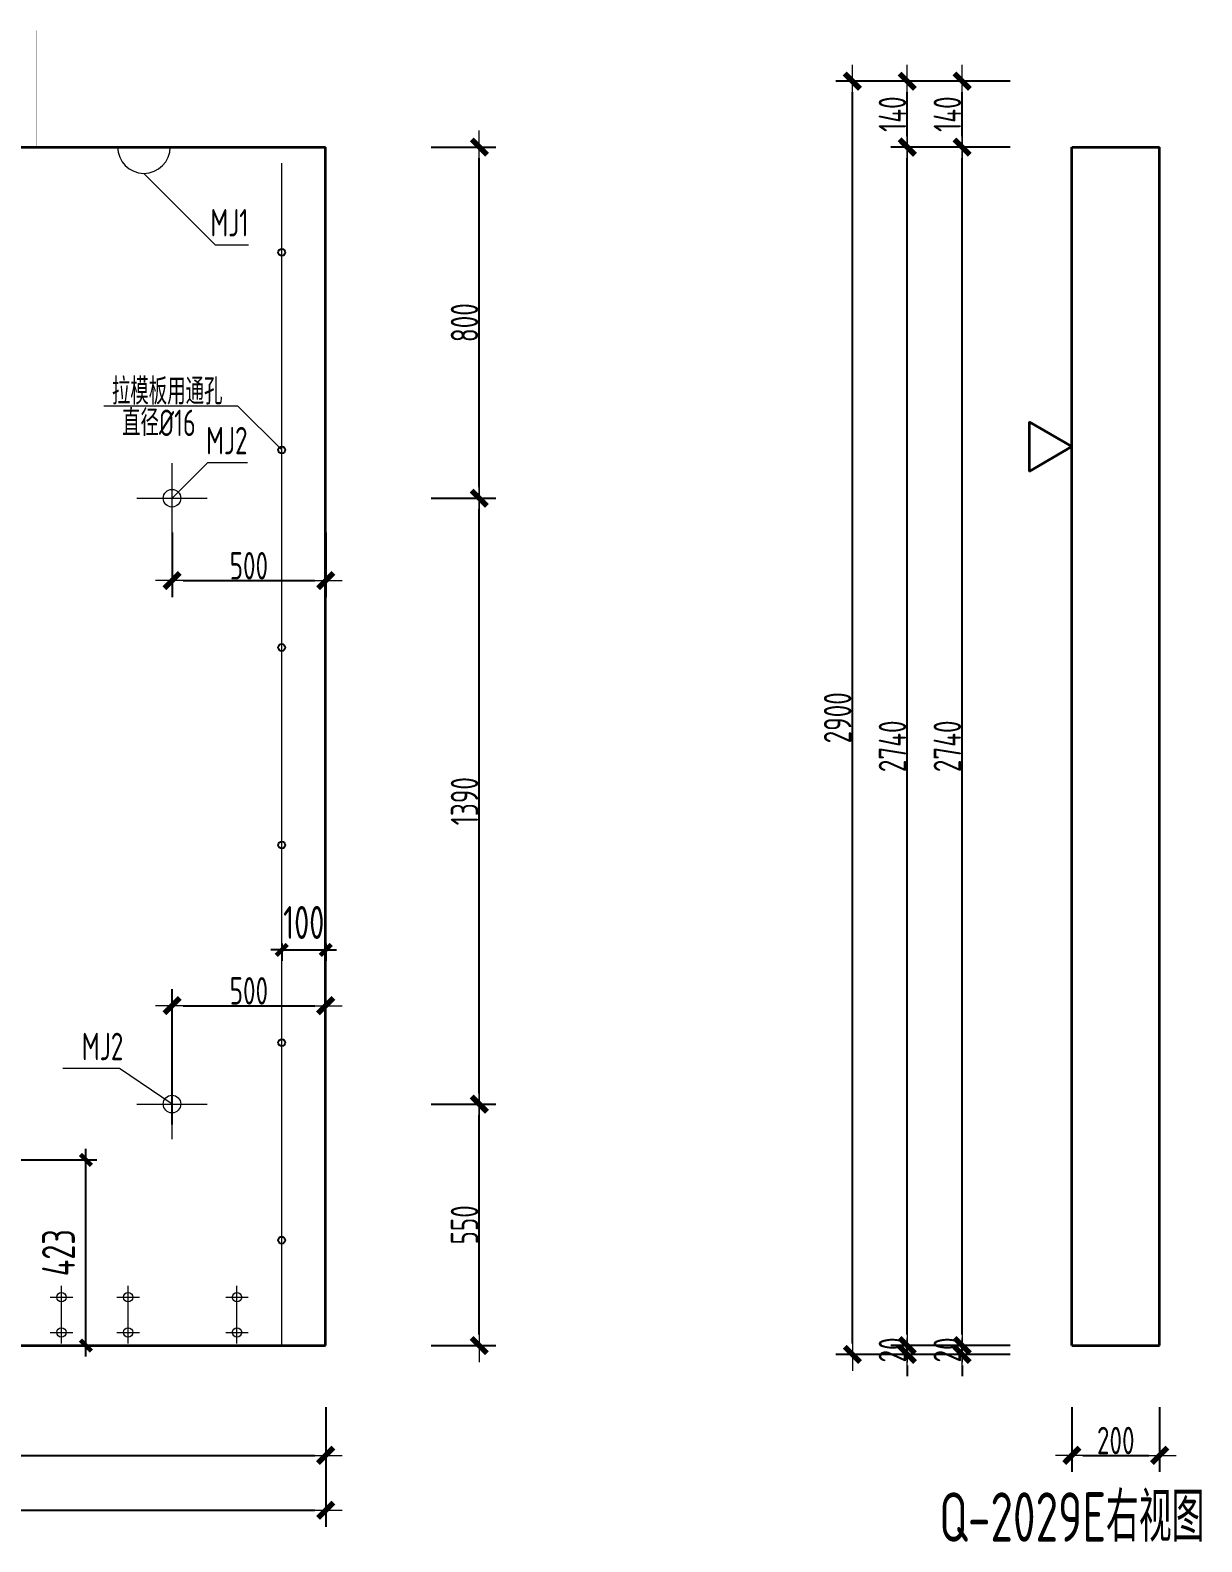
# Model space of a CAD drawing. Extents: x -85320 to 1679916, y -1321939 to 627.
# Drawn here: x 1395461 to 1406138, y -851041 to -837270 of the extents above; entities that cross this region are included whole.
import ezdxf
from ezdxf.enums import TextEntityAlignment as Align

# ---------------------------------------------------------------- set-up
doc = ezdxf.new("R2010")
doc.units = 0
doc.header["$LTSCALE"] = 1000
for name, color, linetype in [('S_WALL', 9, 'Continuous'), ('套筒垫片', 7, 'Continuous'), ('拉模', 7, 'Continuous'), ('详图符号', 7, 'Continuous')]:
    doc.layers.add(name, color=color, linetype=linetype)
for name, color, linetype, lineweight in [('WCOL', 7, 'Continuous', 0), ('直线', 7, 'Continuous', 18), ('预制墙图名', 7, 'Continuous', 18), ('预制墙埋件', 8, 'Continuous', 18), ('预制墙墙身水平筋', 130, 'Continuous', 18), ('预制墙墙身纵向受力筋', 1, 'Continuous', 18), ('预制墙详图标注', 3, 'Continuous', 18), ('预制墙详图轮廓', 3, 'Continuous', 35)]:
    doc.layers.add(name, color=color, linetype=linetype, lineweight=lineweight)
doc.styles.add('TSSD_Dimension', font='tssdeng.shx', dxfattribs={"width": 0.7, "bigfont": 'hztxt.shx'})
doc.styles.add('TSSD_Num', font='tssdeng.shx', dxfattribs={"width": 0.7, "bigfont": 'hztxt.shx'})
doc.styles.add('样式 1', font='yjkeng.shx', dxfattribs={"width": 0.7, "bigfont": 'yjkchn.shx'})
doc.styles.add('样式 2', font='yjkeng.shx', dxfattribs={"width": 0.7, "bigfont": 'yjkchn.shx'})
doc.dimstyles.new('标注', dxfattribs={"dimtxt": 300, "dimasz": 100, "dimexe": 100, "dimexo": 250, "dimgap": 100, "dimtad": 1, "dimdec": 0, "dimlfac": 0.25, "dimzin": 0, "dimdsep": 46, "dimtxsty": 'TSSD_Dimension', "dimblk": 'ARCHTICK', "dimcen": 0, "dimdle": 100, "dimclrt": 7, "dimadec": 0, "dimazin": 0, "dimtfac": 1, "dimtdec": 0, "dimtix": 1, "dimtmove": 2, "dimatfit": 3, "dimfxl": 1, "dimtolj": 1, "dimtzin": 0, "dimarcsym": 0})
doc.dimstyles.new('盈建科结构', dxfattribs={"dimscale": 100, "dimtxt": 2.5, "dimasz": 1, "dimexe": 1.5, "dimexo": 0.625, "dimgap": 0.1, "dimtad": 1, "dimdec": 0, "dimrnd": 1, "dimzin": 0, "dimdsep": 46, "dimtxsty": '样式 1', "dimblk": '_yjkbk', "dimblk1": 'ARCHTICK', "dimblk2": 'ARCHTICK', "dimcen": 0.09, "dimadec": 0, "dimazin": 0, "dimtfac": 1, "dimtdec": 4, "dimtix": 1, "dimtmove": 2, "dimatfit": 3, "dimfxl": 1, "dimtolj": 1, "dimtzin": 0, "dimarcsym": 0})

# ---------------------------------------------------------------- blocks, each defined once
blk = doc.blocks.new('_yjkbk')
blk.add_line((-1, 0), (1.5, 0))
blk.add_lwpolyline([(-0.7, -0.7, 0.5, 0.5, 0), (0.7, 0.7, 0.5, 0.5, 0)], format="xyseb")
blk = doc.blocks.new('*D390')
at = {"layer": 'Defpoints', "color": 0, "transparency": 16777216}
for p in [(1390154, -849754), (1398154, -849754), (1398154, -850254)]:
    blk.add_point(p, dxfattribs=at)
at = {"layer": '预制墙详图标注', "color": 0, "lineweight": -2, "transparency": 16777216}
for p, q in [((1390154, -849816), (1390154, -850404)), ((1398154, -849816), (1398154, -850404)), ((1390254, -850254), (1398054, -850254))]:
    blk.add_line(p, q, dxfattribs=at)
at = {"layer": '预制墙详图标注', "color": 0, "lineweight": -2, "transparency": 16777216, "xscale": 100, "yscale": 100, "zscale": 100, "rotation": 180}
blk.add_blockref('_yjkbk', (1390154, -850254), dxfattribs=at)
at = {"layer": '预制墙详图标注', "color": 0, "lineweight": -2, "transparency": 16777216, "xscale": 100, "yscale": 100, "zscale": 100}
blk.add_blockref('_yjkbk', (1398154, -850254), dxfattribs=at)
at = {"layer": '预制墙详图标注', "color": 0, "transparency": 16777216, "insert": (1394154, -850244), "char_height": 250, "attachment_point": 8, "style": '样式 1'}
blk.add_mtext('\\A1;2000', dxfattribs=at)
blk = doc.blocks.new('_ArchTick')
at = {"color": 0, "linetype": 'ByBlock', "const_width": 0.4}
blk.add_lwpolyline([(-0.5, -0.5), (0.5, 0.5)], dxfattribs=at)
blk = doc.blocks.new('*D391')
at = {"layer": 'Defpoints', "color": 0, "transparency": 16777216}
for p in [(1390154, -850254), (1398154, -850254), (1398154, -850754)]:
    blk.add_point(p, dxfattribs=at)
at = {"layer": '预制墙详图标注', "color": 0, "lineweight": -2, "transparency": 16777216}
for p, q in [((1390154, -850316), (1390154, -850904)), ((1398154, -850316), (1398154, -850904)), ((1390254, -850754), (1398054, -850754))]:
    blk.add_line(p, q, dxfattribs=at)
at = {"layer": '预制墙详图标注', "color": 0, "lineweight": -2, "transparency": 16777216, "xscale": 100, "yscale": 100, "zscale": 100, "rotation": 180}
blk.add_blockref('_yjkbk', (1390154, -850754), dxfattribs=at)
at = {"layer": '预制墙详图标注', "color": 0, "lineweight": -2, "transparency": 16777216, "xscale": 100, "yscale": 100, "zscale": 100}
blk.add_blockref('_yjkbk', (1398154, -850754), dxfattribs=at)
at = {"layer": '预制墙详图标注', "color": 0, "transparency": 16777216, "insert": (1394154, -850744), "char_height": 250, "attachment_point": 8, "style": '样式 1'}
blk.add_mtext('\\A1;2000', dxfattribs=at)
blk = doc.blocks.new('*D393')
at = {"layer": 'Defpoints', "color": 0, "transparency": 16777216}
for p in [(1399054, -847054), (1399554, -847054), (1399054, -849254)]:
    blk.add_point(p, dxfattribs=at)
at = {"layer": '预制墙详图标注', "color": 0, "lineweight": -2, "transparency": 16777216}
for p, q in [((1399116, -847054), (1399704, -847054)), ((1399554, -849154), (1399554, -847154)), ((1399116, -849254), (1399704, -849254))]:
    blk.add_line(p, q, dxfattribs=at)
at = {"layer": '预制墙详图标注', "color": 0, "lineweight": -2, "transparency": 16777216, "xscale": 100, "yscale": 100, "zscale": 100}
for p, rotation in [((1399554, -847054), 90), ((1399554, -849254), 270)]:
    blk.add_blockref('_yjkbk', p, dxfattribs=dict(at, rotation=rotation))
at = {"layer": '预制墙详图标注', "color": 0, "transparency": 16777216, "insert": (1399544, -848154), "char_height": 250, "attachment_point": 8, "rotation": 90, "style": '样式 1'}
blk.add_mtext('\\A1;550', dxfattribs=at)
blk = doc.blocks.new('*D394')
at = {"layer": 'Defpoints', "color": 0, "transparency": 16777216}
for p in [(1399054, -838334), (1399554, -838334), (1399054, -841534)]:
    blk.add_point(p, dxfattribs=at)
at = {"layer": '预制墙详图标注', "color": 0, "lineweight": -2, "transparency": 16777216}
for p, q in [((1399116, -838334), (1399704, -838334)), ((1399554, -841434), (1399554, -838434)), ((1399116, -841534), (1399704, -841534))]:
    blk.add_line(p, q, dxfattribs=at)
at = {"layer": '预制墙详图标注', "color": 0, "lineweight": -2, "transparency": 16777216, "xscale": 100, "yscale": 100, "zscale": 100}
for p, rotation in [((1399554, -838334), 90), ((1399554, -841534), 270)]:
    blk.add_blockref('_yjkbk', p, dxfattribs=dict(at, rotation=rotation))
at = {"layer": '预制墙详图标注', "color": 0, "transparency": 16777216, "insert": (1399544, -839934), "char_height": 250, "attachment_point": 8, "rotation": 90, "style": '样式 1'}
blk.add_mtext('\\A1;800', dxfattribs=at)
blk = doc.blocks.new('*D367')
at = {"layer": 'Defpoints', "color": 0, "transparency": 16777216}
for p in [(1404954, -849754), (1405754, -849754), (1405754, -850254)]:
    blk.add_point(p, dxfattribs=at)
at = {"layer": '预制墙详图标注', "color": 0, "lineweight": -2, "transparency": 16777216}
for p, q in [((1404954, -849816), (1404954, -850404)), ((1405754, -849816), (1405754, -850404)), ((1405054, -850254), (1405654, -850254))]:
    blk.add_line(p, q, dxfattribs=at)
at = {"layer": '预制墙详图标注', "color": 0, "lineweight": -2, "transparency": 16777216, "xscale": 100, "yscale": 100, "zscale": 100, "rotation": 180}
blk.add_blockref('_yjkbk', (1404954, -850254), dxfattribs=at)
at = {"layer": '预制墙详图标注', "color": 0, "lineweight": -2, "transparency": 16777216, "xscale": 100, "yscale": 100, "zscale": 100}
blk.add_blockref('_yjkbk', (1405754, -850254), dxfattribs=at)
at = {"layer": '预制墙详图标注', "color": 0, "transparency": 16777216, "insert": (1405354, -850244), "char_height": 250, "attachment_point": 8, "style": '样式 1'}
blk.add_mtext('\\A1;200', dxfattribs=at)
blk = doc.blocks.new('*D368')
at = {"layer": 'Defpoints', "color": 0, "transparency": 16777216}
for p in [(1403954, -849254), (1404454, -849254), (1404454, -849334)]:
    blk.add_point(p, dxfattribs=at)
at = {"layer": '预制墙详图标注', "color": 0, "lineweight": -2, "transparency": 16777216}
for p, q in [((1403954, -849154), (1403954, -849054)), ((1404391, -849254), (1403804, -849254)), ((1403954, -849334), (1403954, -849254)), ((1404391, -849334), (1403804, -849334)), ((1403954, -849434), (1403954, -849534))]:
    blk.add_line(p, q, dxfattribs=at)
at = {"layer": '预制墙详图标注', "color": 0, "lineweight": -2, "transparency": 16777216, "xscale": 100, "yscale": 100, "zscale": 100}
for p, rotation in [((1403954, -849254), 270), ((1403954, -849334), 90)]:
    blk.add_blockref('_yjkbk', p, dxfattribs=dict(at, rotation=rotation))
at = {"layer": '预制墙详图标注', "color": 0, "transparency": 16777216, "insert": (1403944, -849294), "char_height": 250, "attachment_point": 8, "rotation": 90, "style": '样式 1'}
blk.add_mtext('\\A1;20', dxfattribs=at)
blk = doc.blocks.new('*D369')
at = {"layer": 'Defpoints', "color": 0, "transparency": 16777216}
for p in [(1403454, -849254), (1403954, -849254), (1403954, -849334)]:
    blk.add_point(p, dxfattribs=at)
at = {"layer": '预制墙详图标注', "color": 0, "lineweight": -2, "transparency": 16777216}
for p, q in [((1403454, -849154), (1403454, -849054)), ((1403891, -849254), (1403304, -849254)), ((1403454, -849334), (1403454, -849254)), ((1403891, -849334), (1403304, -849334)), ((1403454, -849434), (1403454, -849534))]:
    blk.add_line(p, q, dxfattribs=at)
at = {"layer": '预制墙详图标注', "color": 0, "lineweight": -2, "transparency": 16777216, "xscale": 100, "yscale": 100, "zscale": 100}
for p, rotation in [((1403454, -849254), 270), ((1403454, -849334), 90)]:
    blk.add_blockref('_yjkbk', p, dxfattribs=dict(at, rotation=rotation))
at = {"layer": '预制墙详图标注', "color": 0, "transparency": 16777216, "insert": (1403444, -849294), "char_height": 250, "attachment_point": 8, "rotation": 90, "style": '样式 1'}
blk.add_mtext('\\A1;20', dxfattribs=at)
blk = doc.blocks.new('*D370')
at = {"layer": 'Defpoints', "color": 0, "transparency": 16777216}
for p in [(1402954, -837734), (1403454, -837734), (1403454, -849334)]:
    blk.add_point(p, dxfattribs=at)
at = {"layer": '预制墙详图标注', "color": 0, "lineweight": -2, "transparency": 16777216}
for p, q in [((1403391, -837734), (1402804, -837734)), ((1402954, -849234), (1402954, -837834)), ((1403391, -849334), (1402804, -849334))]:
    blk.add_line(p, q, dxfattribs=at)
at = {"layer": '预制墙详图标注', "color": 0, "lineweight": -2, "transparency": 16777216, "xscale": 100, "yscale": 100, "zscale": 100}
for p, rotation in [((1402954, -837734), 90), ((1402954, -849334), 270)]:
    blk.add_blockref('_yjkbk', p, dxfattribs=dict(at, rotation=rotation))
at = {"layer": '预制墙详图标注', "color": 0, "transparency": 16777216, "insert": (1402944, -843534), "char_height": 250, "attachment_point": 8, "rotation": 90, "style": '样式 1'}
blk.add_mtext('\\A1;2900', dxfattribs=at)
blk = doc.blocks.new('*D496')
at = {"layer": 'Defpoints', "color": 0, "transparency": 16777216}
for p in [(1394382, -847562), (1395969, -847562), (1394434, -849254)]:
    blk.add_point(p, dxfattribs=at)
at = {"layer": 'WCOL', "color": 0, "lineweight": -2, "transparency": 16777216}
for p, q in [((1395969, -849354), (1395969, -847462)), ((1394632, -847562), (1396069, -847562)), ((1394684, -849254), (1396069, -849254))]:
    blk.add_line(p, q, dxfattribs=at)
at = {"layer": 'WCOL', "color": 0, "lineweight": -2, "transparency": 16777216, "xscale": 100, "yscale": 100, "zscale": 100}
for p, rotation in [((1395969, -847562), 90), ((1395969, -849254), 270)]:
    blk.add_blockref('_ArchTick', p, dxfattribs=dict(at, rotation=rotation))
at = {"layer": 'WCOL', "color": 7, "transparency": 16777216, "insert": (1395719, -848408), "char_height": 300, "attachment_point": 5, "rotation": 90, "style": 'TSSD_Dimension'}
blk.add_mtext('\\A1;423', dxfattribs=at)
blk = doc.blocks.new('*D2043')
at = {"layer": 'Defpoints', "color": 0, "transparency": 16777216}
for p in [(1396754, -841784), (1398154, -841784), (1398154, -842284)]:
    blk.add_point(p, dxfattribs=at)
at = {"layer": '预制墙详图标注', "color": 0, "lineweight": -2, "transparency": 16777216}
for p, q in [((1396754, -841846), (1396754, -842434)), ((1398154, -841846), (1398154, -842434)), ((1396854, -842284), (1398054, -842284))]:
    blk.add_line(p, q, dxfattribs=at)
at = {"layer": '预制墙详图标注', "color": 0, "lineweight": -2, "transparency": 16777216, "xscale": 100, "yscale": 100, "zscale": 100, "rotation": 180}
blk.add_blockref('_yjkbk', (1396754, -842284), dxfattribs=at)
at = {"layer": '预制墙详图标注', "color": 0, "lineweight": -2, "transparency": 16777216, "xscale": 100, "yscale": 100, "zscale": 100}
blk.add_blockref('_yjkbk', (1398154, -842284), dxfattribs=at)
at = {"layer": '预制墙详图标注', "color": 0, "transparency": 16777216, "insert": (1397454, -842274), "char_height": 250, "attachment_point": 8, "style": '样式 1'}
blk.add_mtext('\\A1;500', dxfattribs=at)
blk = doc.blocks.new('*D2044')
at = {"layer": 'Defpoints', "color": 0, "transparency": 16777216}
for p in [(1398154, -846157), (1396754, -847304), (1398154, -847304)]:
    blk.add_point(p, dxfattribs=at)
at = {"layer": '预制墙详图标注', "color": 0, "lineweight": -2, "transparency": 16777216}
for p, q in [((1396754, -847241), (1396754, -846007)), ((1398154, -847241), (1398154, -846007)), ((1396854, -846157), (1398054, -846157))]:
    blk.add_line(p, q, dxfattribs=at)
at = {"layer": '预制墙详图标注', "color": 0, "lineweight": -2, "transparency": 16777216, "xscale": 100, "yscale": 100, "zscale": 100, "rotation": 180}
blk.add_blockref('_yjkbk', (1396754, -846157), dxfattribs=at)
at = {"layer": '预制墙详图标注', "color": 0, "lineweight": -2, "transparency": 16777216, "xscale": 100, "yscale": 100, "zscale": 100}
blk.add_blockref('_yjkbk', (1398154, -846157), dxfattribs=at)
at = {"layer": '预制墙详图标注', "color": 0, "transparency": 16777216, "insert": (1397454, -846147), "char_height": 250, "attachment_point": 8, "style": '样式 1'}
blk.add_mtext('\\A1;500', dxfattribs=at)
blk = doc.blocks.new('*D2315')
at = {"layer": 'Defpoints', "color": 0, "transparency": 16777216}
for p in [(1403954, -838334), (1404454, -838334), (1404454, -849254)]:
    blk.add_point(p, dxfattribs=at)
at = {"layer": '预制墙详图标注', "color": 0, "lineweight": -2, "transparency": 16777216}
for p, q in [((1404391, -838334), (1403804, -838334)), ((1403954, -849154), (1403954, -838434)), ((1404391, -849254), (1403804, -849254))]:
    blk.add_line(p, q, dxfattribs=at)
at = {"layer": '预制墙详图标注', "color": 0, "lineweight": -2, "transparency": 16777216, "xscale": 100, "yscale": 100, "zscale": 100}
for p, rotation in [((1403954, -838334), 90), ((1403954, -849254), 270)]:
    blk.add_blockref('_yjkbk', p, dxfattribs=dict(at, rotation=rotation))
at = {"layer": '预制墙详图标注', "color": 0, "transparency": 16777216, "insert": (1403944, -843794), "char_height": 250, "attachment_point": 8, "rotation": 90, "style": '样式 1'}
blk.add_mtext('\\A1;2740', dxfattribs=at)
blk = doc.blocks.new('*D2316')
at = {"layer": 'Defpoints', "color": 0, "transparency": 16777216}
for p in [(1403954, -837734), (1404454, -837734), (1404454, -838334)]:
    blk.add_point(p, dxfattribs=at)
at = {"layer": '预制墙详图标注', "color": 0, "lineweight": -2, "transparency": 16777216}
for p, q in [((1404391, -837734), (1403804, -837734)), ((1403954, -838234), (1403954, -837834)), ((1404391, -838334), (1403804, -838334))]:
    blk.add_line(p, q, dxfattribs=at)
at = {"layer": '预制墙详图标注', "color": 0, "lineweight": -2, "transparency": 16777216, "xscale": 100, "yscale": 100, "zscale": 100}
for p, rotation in [((1403954, -837734), 90), ((1403954, -838334), 270)]:
    blk.add_blockref('_yjkbk', p, dxfattribs=dict(at, rotation=rotation))
at = {"layer": '预制墙详图标注', "color": 0, "transparency": 16777216, "insert": (1403944, -838034), "char_height": 250, "attachment_point": 8, "rotation": 90, "style": '样式 1'}
blk.add_mtext('\\A1;140', dxfattribs=at)
blk = doc.blocks.new('*D2317')
at = {"layer": 'Defpoints', "color": 0, "transparency": 16777216}
for p in [(1403454, -838334), (1403954, -838334), (1403954, -849254)]:
    blk.add_point(p, dxfattribs=at)
at = {"layer": '预制墙详图标注', "color": 0, "lineweight": -2, "transparency": 16777216}
for p, q in [((1403891, -838334), (1403304, -838334)), ((1403454, -849154), (1403454, -838434)), ((1403891, -849254), (1403304, -849254))]:
    blk.add_line(p, q, dxfattribs=at)
at = {"layer": '预制墙详图标注', "color": 0, "lineweight": -2, "transparency": 16777216, "xscale": 100, "yscale": 100, "zscale": 100}
for p, rotation in [((1403454, -838334), 90), ((1403454, -849254), 270)]:
    blk.add_blockref('_yjkbk', p, dxfattribs=dict(at, rotation=rotation))
at = {"layer": '预制墙详图标注', "color": 0, "transparency": 16777216, "insert": (1403444, -843794), "char_height": 250, "attachment_point": 8, "rotation": 90, "style": '样式 1'}
blk.add_mtext('\\A1;2740', dxfattribs=at)
blk = doc.blocks.new('*D2318')
at = {"layer": 'Defpoints', "color": 0, "transparency": 16777216}
for p in [(1403454, -837734), (1403954, -837734), (1403954, -838334)]:
    blk.add_point(p, dxfattribs=at)
at = {"layer": '预制墙详图标注', "color": 0, "lineweight": -2, "transparency": 16777216}
for p, q in [((1403891, -837734), (1403304, -837734)), ((1403454, -838234), (1403454, -837834)), ((1403891, -838334), (1403304, -838334))]:
    blk.add_line(p, q, dxfattribs=at)
at = {"layer": '预制墙详图标注', "color": 0, "lineweight": -2, "transparency": 16777216, "xscale": 100, "yscale": 100, "zscale": 100}
for p, rotation in [((1403454, -837734), 90), ((1403454, -838334), 270)]:
    blk.add_blockref('_yjkbk', p, dxfattribs=dict(at, rotation=rotation))
at = {"layer": '预制墙详图标注', "color": 0, "transparency": 16777216, "insert": (1403444, -838034), "char_height": 250, "attachment_point": 8, "rotation": 90, "style": '样式 1'}
blk.add_mtext('\\A1;140', dxfattribs=at)
blk = doc.blocks.new('*D2509')
at = {"layer": 'Defpoints', "color": 0, "transparency": 16777216}
for p in [(1399054, -841534), (1399554, -841534), (1399054, -847054)]:
    blk.add_point(p, dxfattribs=at)
at = {"layer": '预制墙详图标注', "color": 0, "lineweight": -2, "transparency": 16777216}
for p, q in [((1399116, -841534), (1399704, -841534)), ((1399554, -846954), (1399554, -841634)), ((1399116, -847054), (1399704, -847054))]:
    blk.add_line(p, q, dxfattribs=at)
at = {"layer": '预制墙详图标注', "color": 0, "lineweight": -2, "transparency": 16777216, "xscale": 100, "yscale": 100, "zscale": 100}
for p, rotation in [((1399554, -841534), 90), ((1399554, -847054), 270)]:
    blk.add_blockref('_yjkbk', p, dxfattribs=dict(at, rotation=rotation))
at = {"layer": '预制墙详图标注', "color": 0, "transparency": 16777216, "insert": (1399544, -844294), "char_height": 250, "attachment_point": 8, "rotation": 90, "style": '样式 1'}
blk.add_mtext('\\A1;1390', dxfattribs=at)
blk = doc.blocks.new('*D2742')
at = {"layer": 'Defpoints', "color": 0, "transparency": 16777216}
for p in [(1397754, -845342), (1398154, -845342), (1398154, -845649)]:
    blk.add_point(p, dxfattribs=at)
at = {"layer": '拉模', "color": 0, "lineweight": -2, "transparency": 16777216}
for p, q in [((1397754, -845592), (1397754, -845749)), ((1398154, -845592), (1398154, -845749)), ((1397754, -845649), (1397654, -845649)), ((1397754, -845649), (1398154, -845649)), ((1398154, -845649), (1398254, -845649))]:
    blk.add_line(p, q, dxfattribs=at)
at = {"layer": '拉模', "color": 0, "lineweight": -2, "transparency": 16777216, "xscale": 100, "yscale": 100, "zscale": 100}
blk.add_blockref('_ArchTick', (1397754, -845649), dxfattribs=at)
at = {"layer": '拉模', "color": 0, "lineweight": -2, "transparency": 16777216, "xscale": 100, "yscale": 100, "zscale": 100, "rotation": 180}
blk.add_blockref('_ArchTick', (1398154, -845649), dxfattribs=at)
at = {"layer": '拉模', "color": 7, "lineweight": 0, "transparency": 16777216, "insert": (1397954, -845399), "char_height": 300, "attachment_point": 5, "style": 'TSSD_Dimension'}
blk.add_mtext('\\A1;100', dxfattribs=at)

msp = doc.modelspace()

# ---------------------------------------------------------------- linework, layer by layer
at = {"layer": 'S_WALL'}
for centre in [(1397753.684, -839293.637), (1397753.684, -841093.637), (1397753.684, -842893.637), (1397753.684, -844693.637), (1397753.684, -846493.637), (1397753.684, -848293.637)]:
    msp.add_circle(centre, 32, dxfattribs=at)
at = {"layer": '套筒垫片', "linetype": 'Continuous', "lineweight": 0}
msp.add_lwpolyline([(1397753.684, -841093.637), (1397353.684, -840693.637), (1396133.609, -840693.637)], dxfattribs=at)
at = {"layer": '拉模', "color": 3, "lineweight": 0}
msp.add_line((1397753.684, -849253.637), (1397753.684, -838479.737), dxfattribs=at)
at = {"layer": '直线', "lineweight": 18}
for points in [[(1396497.684, -838573.636), (1397147.684, -839223.636), (1397450.568, -839223.636)], [(1396753.684, -841533.636), (1397078.684, -841208.636), (1397442.145, -841208.636)], [(1396753.684, -847053.636), (1396275.252, -846728.636), (1395758.609, -846728.636)]]:
    msp.add_lwpolyline(points, dxfattribs=at)
at = {"layer": '预制墙埋件', "lineweight": 18}
for p, q in [((1396753.684, -841853.636), (1396753.684, -841213.636)), ((1396433.684, -841533.636), (1397073.684, -841533.636)), ((1396753.684, -847373.636), (1396753.684, -846733.636)), ((1396433.684, -847053.636), (1397073.684, -847053.636))]:
    msp.add_line(p, q, dxfattribs=at)
for centre in [(1396753.684, -841533.636), (1396753.684, -847053.636)]:
    msp.add_circle(centre, 80, dxfattribs=at)
msp.add_arc((1396497.684, -838333.636), 240, 180, 0, dxfattribs=at)
at = {"layer": '预制墙墙身水平筋', "lineweight": 18, "const_width": 0.18}
for points in [[(1398153.684, -838453.636), (1398953.684, -838453.636), (1398953.684, -838493.636), (1398817.148, -838493.636), (1398817.148, -838453.636), (1398953.684, -838453.636), (1398953.684, -838493.636), (1398153.684, -838493.636)], [(1398153.684, -838453.636), (1398953.684, -838453.636), (1398953.684, -838493.636), (1398817.148, -838493.636), (1398817.148, -838453.636), (1398953.684, -838453.636), (1398953.684, -838493.636), (1398153.684, -838493.636)], [(1405315.4, -838493.636), (1405065.684, -838493.636), (1405065.684, -838453.636), (1405315.4, -838453.636), (1405315.4, -838493.636), (1405065.684, -838493.636), (1405065.684, -838453.636), (1405315.4, -838453.636)], [(1405391.967, -838453.636), (1405641.684, -838453.636), (1405641.684, -838493.636), (1405391.967, -838493.636), (1405391.967, -838453.636), (1405641.684, -838453.636), (1405641.684, -838493.636), (1405391.967, -838493.636)], [(1398153.684, -839273.636), (1398953.684, -839273.636), (1398953.684, -839313.636), (1398817.148, -839313.636), (1398817.148, -839273.636), (1398953.684, -839273.636), (1398953.684, -839313.636), (1398153.684, -839313.636)], [(1398153.684, -839273.636), (1398953.684, -839273.636), (1398953.684, -839313.636), (1398817.148, -839313.636), (1398817.148, -839273.636), (1398953.684, -839273.636), (1398953.684, -839313.636), (1398153.684, -839313.636)], [(1405315.4, -839313.636), (1405065.684, -839313.636), (1405065.684, -839273.636), (1405315.4, -839273.636), (1405315.4, -839313.636), (1405065.684, -839313.636), (1405065.684, -839273.636), (1405315.4, -839273.636)], [(1405391.967, -839273.636), (1405641.684, -839273.636), (1405641.684, -839313.636), (1405391.967, -839313.636), (1405391.967, -839273.636), (1405641.684, -839273.636), (1405641.684, -839313.636), (1405391.967, -839313.636)], [(1398153.684, -840073.636), (1398953.684, -840073.636), (1398953.684, -840113.636), (1398817.148, -840113.636), (1398817.148, -840073.636), (1398953.684, -840073.636), (1398953.684, -840113.636), (1398153.684, -840113.636)], [(1398153.684, -840073.636), (1398953.684, -840073.636), (1398953.684, -840113.636), (1398817.148, -840113.636), (1398817.148, -840073.636), (1398953.684, -840073.636), (1398953.684, -840113.636), (1398153.684, -840113.636)], [(1405315.4, -840113.636), (1405065.684, -840113.636), (1405065.684, -840073.636), (1405315.4, -840073.636), (1405315.4, -840113.636), (1405065.684, -840113.636), (1405065.684, -840073.636), (1405315.4, -840073.636)], [(1405391.967, -840073.636), (1405641.684, -840073.636), (1405641.684, -840113.636), (1405391.967, -840113.636), (1405391.967, -840073.636), (1405641.684, -840073.636), (1405641.684, -840113.636), (1405391.967, -840113.636)], [(1398153.684, -840873.636), (1398953.684, -840873.636), (1398953.684, -840913.636), (1398817.148, -840913.636), (1398817.148, -840873.636), (1398953.684, -840873.636), (1398953.684, -840913.636), (1398153.684, -840913.636)], [(1398153.684, -840873.636), (1398953.684, -840873.636), (1398953.684, -840913.636), (1398817.148, -840913.636), (1398817.148, -840873.636), (1398953.684, -840873.636), (1398953.684, -840913.636), (1398153.684, -840913.636)], [(1405315.4, -840913.636), (1405065.684, -840913.636), (1405065.684, -840873.636), (1405315.4, -840873.636), (1405315.4, -840913.636), (1405065.684, -840913.636), (1405065.684, -840873.636), (1405315.4, -840873.636)], [(1405391.967, -840873.636), (1405641.684, -840873.636), (1405641.684, -840913.636), (1405391.967, -840913.636), (1405391.967, -840873.636), (1405641.684, -840873.636), (1405641.684, -840913.636), (1405391.967, -840913.636)], [(1398153.684, -841673.636), (1398953.684, -841673.636), (1398953.684, -841713.636), (1398817.148, -841713.636), (1398817.148, -841673.636), (1398953.684, -841673.636), (1398953.684, -841713.636), (1398153.684, -841713.636)], [(1398153.684, -841673.636), (1398953.684, -841673.636), (1398953.684, -841713.636), (1398817.148, -841713.636), (1398817.148, -841673.636), (1398953.684, -841673.636), (1398953.684, -841713.636), (1398153.684, -841713.636)], [(1405315.4, -841713.636), (1405065.684, -841713.636), (1405065.684, -841673.636), (1405315.4, -841673.636), (1405315.4, -841713.636), (1405065.684, -841713.636), (1405065.684, -841673.636), (1405315.4, -841673.636)], [(1405391.967, -841673.636), (1405641.684, -841673.636), (1405641.684, -841713.636), (1405391.967, -841713.636), (1405391.967, -841673.636), (1405641.684, -841673.636), (1405641.684, -841713.636), (1405391.967, -841713.636)], [(1398153.684, -842473.636), (1398953.684, -842473.636), (1398953.684, -842513.636), (1398817.148, -842513.636), (1398817.148, -842473.636), (1398953.684, -842473.636), (1398953.684, -842513.636), (1398153.684, -842513.636)], [(1398153.684, -842473.636), (1398953.684, -842473.636), (1398953.684, -842513.636), (1398817.148, -842513.636), (1398817.148, -842473.636), (1398953.684, -842473.636), (1398953.684, -842513.636), (1398153.684, -842513.636)], [(1405315.4, -842513.636), (1405065.684, -842513.636), (1405065.684, -842473.636), (1405315.4, -842473.636), (1405315.4, -842513.636), (1405065.684, -842513.636), (1405065.684, -842473.636), (1405315.4, -842473.636)], [(1405391.967, -842473.636), (1405641.684, -842473.636), (1405641.684, -842513.636), (1405391.967, -842513.636), (1405391.967, -842473.636), (1405641.684, -842473.636), (1405641.684, -842513.636), (1405391.967, -842513.636)], [(1398153.684, -843273.636), (1398953.684, -843273.636), (1398953.684, -843313.636), (1398817.148, -843313.636), (1398817.148, -843273.636), (1398953.684, -843273.636), (1398953.684, -843313.636), (1398153.684, -843313.636)], [(1398153.684, -843273.636), (1398953.684, -843273.636), (1398953.684, -843313.636), (1398817.148, -843313.636), (1398817.148, -843273.636), (1398953.684, -843273.636), (1398953.684, -843313.636), (1398153.684, -843313.636)], [(1405315.4, -843313.636), (1405065.684, -843313.636), (1405065.684, -843273.636), (1405315.4, -843273.636), (1405315.4, -843313.636), (1405065.684, -843313.636), (1405065.684, -843273.636), (1405315.4, -843273.636)], [(1405391.967, -843273.636), (1405641.684, -843273.636), (1405641.684, -843313.636), (1405391.967, -843313.636), (1405391.967, -843273.636), (1405641.684, -843273.636), (1405641.684, -843313.636), (1405391.967, -843313.636)], [(1398153.684, -844073.636), (1398953.684, -844073.636), (1398953.684, -844113.636), (1398817.148, -844113.636), (1398817.148, -844073.636), (1398953.684, -844073.636), (1398953.684, -844113.636), (1398153.684, -844113.636)], [(1398153.684, -844073.636), (1398953.684, -844073.636), (1398953.684, -844113.636), (1398817.148, -844113.636), (1398817.148, -844073.636), (1398953.684, -844073.636), (1398953.684, -844113.636), (1398153.684, -844113.636)], [(1405315.4, -844113.636), (1405065.684, -844113.636), (1405065.684, -844073.636), (1405315.4, -844073.636), (1405315.4, -844113.636), (1405065.684, -844113.636), (1405065.684, -844073.636), (1405315.4, -844073.636)], [(1405391.967, -844073.636), (1405641.684, -844073.636), (1405641.684, -844113.636), (1405391.967, -844113.636), (1405391.967, -844073.636), (1405641.684, -844073.636), (1405641.684, -844113.636), (1405391.967, -844113.636)], [(1398153.684, -844873.636), (1398953.684, -844873.636), (1398953.684, -844913.636), (1398817.148, -844913.636), (1398817.148, -844873.636), (1398953.684, -844873.636), (1398953.684, -844913.636), (1398153.684, -844913.636)], [(1398153.684, -844873.636), (1398953.684, -844873.636), (1398953.684, -844913.636), (1398817.148, -844913.636), (1398817.148, -844873.636), (1398953.684, -844873.636), (1398953.684, -844913.636), (1398153.684, -844913.636)], [(1405315.4, -844913.636), (1405065.684, -844913.636), (1405065.684, -844873.636), (1405315.4, -844873.636), (1405315.4, -844913.636), (1405065.684, -844913.636), (1405065.684, -844873.636), (1405315.4, -844873.636)], [(1405391.967, -844873.636), (1405641.684, -844873.636), (1405641.684, -844913.636), (1405391.967, -844913.636), (1405391.967, -844873.636), (1405641.684, -844873.636), (1405641.684, -844913.636), (1405391.967, -844913.636)], [(1398153.684, -845673.636), (1398953.684, -845673.636), (1398953.684, -845713.636), (1398817.148, -845713.636), (1398817.148, -845673.636), (1398953.684, -845673.636), (1398953.684, -845713.636), (1398153.684, -845713.636)], [(1398153.684, -845673.636), (1398953.684, -845673.636), (1398953.684, -845713.636), (1398817.148, -845713.636), (1398817.148, -845673.636), (1398953.684, -845673.636), (1398953.684, -845713.636), (1398153.684, -845713.636)], [(1405315.4, -845713.636), (1405065.684, -845713.636), (1405065.684, -845673.636), (1405315.4, -845673.636), (1405315.4, -845713.636), (1405065.684, -845713.636), (1405065.684, -845673.636), (1405315.4, -845673.636)], [(1405391.967, -845673.636), (1405641.684, -845673.636), (1405641.684, -845713.636), (1405391.967, -845713.636), (1405391.967, -845673.636), (1405641.684, -845673.636), (1405641.684, -845713.636), (1405391.967, -845713.636)], [(1398153.684, -846473.636), (1398953.684, -846473.636), (1398953.684, -846513.636), (1398817.148, -846513.636), (1398817.148, -846473.636), (1398953.684, -846473.636), (1398953.684, -846513.636), (1398153.684, -846513.636)], [(1398153.684, -846473.636), (1398953.684, -846473.636), (1398953.684, -846513.636), (1398817.148, -846513.636), (1398817.148, -846473.636), (1398953.684, -846473.636), (1398953.684, -846513.636), (1398153.684, -846513.636)], [(1405315.4, -846513.636), (1405065.684, -846513.636), (1405065.684, -846473.636), (1405315.4, -846473.636), (1405315.4, -846513.636), (1405065.684, -846513.636), (1405065.684, -846473.636), (1405315.4, -846473.636)], [(1405391.967, -846473.636), (1405641.684, -846473.636), (1405641.684, -846513.636), (1405391.967, -846513.636), (1405391.967, -846473.636), (1405641.684, -846473.636), (1405641.684, -846513.636), (1405391.967, -846513.636)], [(1398153.684, -847273.636), (1398953.684, -847273.636), (1398953.684, -847313.636), (1398817.148, -847313.636), (1398817.148, -847273.636), (1398953.684, -847273.636), (1398953.684, -847313.636), (1398153.684, -847313.636)], [(1398153.684, -847273.636), (1398953.684, -847273.636), (1398953.684, -847313.636), (1398817.148, -847313.636), (1398817.148, -847273.636), (1398953.684, -847273.636), (1398953.684, -847313.636), (1398153.684, -847313.636)], [(1405315.4, -847313.636), (1405065.684, -847313.636), (1405065.684, -847273.636), (1405315.4, -847273.636), (1405315.4, -847313.636), (1405065.684, -847313.636), (1405065.684, -847273.636), (1405315.4, -847273.636)], [(1405391.967, -847273.636), (1405641.684, -847273.636), (1405641.684, -847313.636), (1405391.967, -847313.636), (1405391.967, -847273.636), (1405641.684, -847273.636), (1405641.684, -847313.636), (1405391.967, -847313.636)], [(1398153.684, -847673.636), (1398953.684, -847673.636), (1398953.684, -847713.636), (1398817.148, -847713.636), (1398817.148, -847673.636), (1398953.684, -847673.636), (1398953.684, -847713.636), (1398153.684, -847713.636)], [(1398153.684, -847673.636), (1398953.684, -847673.636), (1398953.684, -847713.636), (1398817.148, -847713.636), (1398817.148, -847673.636), (1398953.684, -847673.636), (1398953.684, -847713.636), (1398153.684, -847713.636)], [(1405315.4, -847713.636), (1405065.684, -847713.636), (1405065.684, -847673.636), (1405315.4, -847673.636), (1405315.4, -847713.636), (1405065.684, -847713.636), (1405065.684, -847673.636), (1405315.4, -847673.636)], [(1405391.967, -847673.636), (1405641.684, -847673.636), (1405641.684, -847713.636), (1405391.967, -847713.636), (1405391.967, -847673.636), (1405641.684, -847673.636), (1405641.684, -847713.636), (1405391.967, -847713.636)], [(1398153.684, -848073.636), (1398953.684, -848073.636), (1398953.684, -848113.636), (1398817.148, -848113.636), (1398817.148, -848073.636), (1398953.684, -848073.636), (1398953.684, -848113.636), (1398153.684, -848113.636)], [(1398153.684, -848073.636), (1398953.684, -848073.636), (1398953.684, -848113.636), (1398817.148, -848113.636), (1398817.148, -848073.636), (1398953.684, -848073.636), (1398953.684, -848113.636), (1398153.684, -848113.636)], [(1405315.4, -848113.636), (1405065.684, -848113.636), (1405065.684, -848073.636), (1405315.4, -848073.636), (1405315.4, -848113.636), (1405065.684, -848113.636), (1405065.684, -848073.636), (1405315.4, -848073.636)], [(1405391.967, -848073.636), (1405641.684, -848073.636), (1405641.684, -848113.636), (1405391.967, -848113.636), (1405391.967, -848073.636), (1405641.684, -848073.636), (1405641.684, -848113.636), (1405391.967, -848113.636)], [(1398153.684, -848473.636), (1398953.684, -848473.636), (1398953.684, -848513.636), (1398817.148, -848513.636), (1398817.148, -848473.636), (1398953.684, -848473.636), (1398953.684, -848513.636), (1398153.684, -848513.636)], [(1398153.684, -848473.636), (1398953.684, -848473.636), (1398953.684, -848513.636), (1398817.148, -848513.636), (1398817.148, -848473.636), (1398953.684, -848473.636), (1398953.684, -848513.636), (1398153.684, -848513.636)], [(1405315.4, -848513.636), (1405065.684, -848513.636), (1405065.684, -848473.636), (1405315.4, -848473.636), (1405315.4, -848513.636), (1405065.684, -848513.636), (1405065.684, -848473.636), (1405315.4, -848473.636)], [(1405391.967, -848473.636), (1405641.684, -848473.636), (1405641.684, -848513.636), (1405391.967, -848513.636), (1405391.967, -848473.636), (1405641.684, -848473.636), (1405641.684, -848513.636), (1405391.967, -848513.636)], [(1398153.684, -848913.636), (1398953.684, -848913.636), (1398953.684, -848953.636), (1398817.148, -848953.636), (1398817.148, -848913.636), (1398953.684, -848913.636), (1398953.684, -848953.636), (1398153.684, -848953.636)], [(1398153.684, -848913.636), (1398953.684, -848913.636), (1398953.684, -848953.636), (1398817.148, -848953.636), (1398817.148, -848913.636), (1398953.684, -848913.636), (1398953.684, -848953.636), (1398153.684, -848953.636)], [(1405279.4, -848953.636), (1405029.684, -848953.636), (1405029.684, -848913.636), (1405279.4, -848913.636), (1405279.4, -848953.636), (1405029.684, -848953.636), (1405029.684, -848913.636), (1405279.4, -848913.636)], [(1405427.967, -848913.636), (1405677.684, -848913.636), (1405677.684, -848953.636), (1405427.967, -848953.636), (1405427.967, -848913.636), (1405677.684, -848913.636), (1405677.684, -848953.636), (1405427.967, -848953.636)]]:
    msp.add_lwpolyline(points, close=True, dxfattribs=at)
at = {"layer": '预制墙墙身纵向受力筋', "lineweight": 18}
for p, q in [((1395745.684, -849236.303), (1395745.684, -848710.969)), ((1396353.684, -849236.303), (1396353.684, -848710.969)), ((1397345.684, -849236.303), (1397345.684, -848710.969)), ((1395643.017, -848813.636), (1395848.35, -848813.636)), ((1396251.017, -848813.636), (1396456.35, -848813.636)), ((1397243.017, -848813.636), (1397448.35, -848813.636)), ((1395643.017, -849133.636), (1395848.35, -849133.636)), ((1396251.017, -849133.636), (1396456.35, -849133.636)), ((1397243.017, -849133.636), (1397448.35, -849133.636))]:
    msp.add_line(p, q, dxfattribs=at)
at = {"layer": '预制墙墙身纵向受力筋', "lineweight": 18, "const_width": 0.18}
for points in [[(1395521.684, -838333.636), (1395521.684, -837269.636), (1395585.684, -837269.636), (1395585.684, -838333.636)], [(1396321.684, -838333.636), (1396321.684, -837269.636), (1396385.684, -837269.636), (1396385.684, -838333.636)], [(1397121.684, -838333.636), (1397121.684, -837269.636), (1397185.684, -837269.636), (1397185.684, -838333.636)], [(1405077.684, -838333.636), (1405077.684, -837269.636), (1405141.684, -837269.636), (1405141.684, -838333.636)], [(1405565.684, -838333.636), (1405565.684, -837269.636), (1405629.684, -837269.636), (1405629.684, -838333.636)]]:
    msp.add_lwpolyline(points, close=True, dxfattribs=at)
at = {"layer": '预制墙墙身纵向受力筋', "lineweight": 18}
for centre in [(1395745.684, -848813.636), (1396353.684, -848813.636), (1397345.684, -848813.636), (1395745.684, -849133.636), (1396353.684, -849133.636), (1397345.684, -849133.636)]:
    msp.add_circle(centre, 42.667, dxfattribs=at)
at = {"layer": '预制墙详图标注', "lineweight": 35}
for p, q in [((1404953.684, -841063.636), (1404563.972, -840838.636)), ((1404563.972, -840838.636), (1404563.972, -841288.636)), ((1404953.684, -841063.636), (1404563.972, -841288.636))]:
    msp.add_line(p, q, dxfattribs=at)
at = {"layer": '预制墙详图轮廓', "lineweight": 35}
for p, q in [((1390153.684, -838333.636), (1398153.684, -838333.636)), ((1398153.684, -849253.636), (1398153.684, -838333.636)), ((1404953.684, -838333.636), (1405753.684, -838333.636)), ((1404953.684, -849253.636), (1404953.684, -838333.636)), ((1405753.684, -849253.636), (1405753.684, -838333.636)), ((1390153.684, -849253.636), (1398153.684, -849253.636)), ((1404953.684, -849253.636), (1405753.684, -849253.636))]:
    msp.add_line(p, q, dxfattribs=at)

# ---------------------------------------------------------------- texts
at = {"layer": '直线', "linetype": 'Continuous', "style": '样式 1', "width": 0.7}
for s, p in [('MJ1', (1397450.568, -839223.636)), ('MJ2', (1397442.145, -841208.636)), ('MJ2', (1396309.844, -846728.636))]:
    msp.add_text(s, height=250, dxfattribs=at).set_placement(p, align=Align.BOTTOM_RIGHT)
at = {"layer": '详图符号', "lineweight": 0, "style": 'TSSD_Num', "width": 0.7}
msp.add_text('拉模板用通孔', height=240, dxfattribs=at).set_placement((1396205.687, -840440.175), align=Align.TOP_LEFT)
msp.add_text('直径%%C16', height=240, dxfattribs=at).set_placement((1396298.268, -840966.639))
at = {"layer": '预制墙图名', "linetype": 'Continuous', "style": '样式 2', "width": 0.7}
msp.add_text('Q-2029E右视图', height=450, dxfattribs=at).set_placement((1404953.684, -851175.93), align=Align.BOTTOM_CENTER)

# ---------------------------------------------------------------- dimensions: what is measured, and where the dimension line sits
at = {"layer": 'WCOL', "color": 7}
dim = msp.add_linear_dim(base=(1395969.138, -847561.636), p1=(1394433.657, -849253.636), p2=(1394381.684, -847561.636), angle=90, dimstyle='标注', dxfattribs=at)
dim.commit()
dim.dimension.update_dxf_attribs({"geometry": '*D496', "text_midpoint": (1395719.138, -848407.636)})
at = {"layer": '拉模', "color": 3, "lineweight": 0}
dim = msp.add_linear_dim(base=(1398153.684, -845649.409), p1=(1397753.684, -845341.705), p2=(1398153.684, -845341.705), dimstyle='标注', dxfattribs=at)
dim.commit()
dim.dimension.update_dxf_attribs({"geometry": '*D2742', "text_midpoint": (1397953.684, -845399.409)})
at = {"layer": '预制墙详图标注'}
for p1, p2, distance, picture, middle in [((1403453.684, -849333.636), (1403453.684, -837733.636), 500, '*D370', (1402818.684, -843533.636)), ((1399053.684, -841533.636), (1399053.684, -838333.636), -500, '*D394', (1399418.684, -839933.636)), ((1399053.684, -849253.636), (1399053.684, -847053.636), -500, '*D393', (1399418.684, -848153.636)), ((1403953.684, -849333.636), (1403953.684, -849253.636), 500, '*D369', (1403318.684, -849293.636)), ((1404453.684, -849333.636), (1404453.684, -849253.636), 500, '*D368', (1403818.684, -849293.636)), ((1390153.684, -849753.636), (1398153.684, -849753.636), -500, '*D390', (1394153.684, -850118.636)), ((1404953.684, -849753.636), (1405753.684, -849753.636), -500, '*D367', (1405353.684, -850118.636)), ((1390153.684, -850253.636), (1398153.684, -850253.636), -500, '*D391', (1394153.684, -850618.636))]:
    dim = msp.add_aligned_dim(p1=p1, p2=p2, distance=distance, dimstyle='盈建科结构', override={"dimscale": 100, "dimtxt": 2.5, "dimasz": 1, "dimexe": 1.5, "dimexo": 0.625, "dimgap": 0.1, "dimtad": 1, "dimlfac": 0.25, "dimrnd": 5, "dimdle": 0, "dimtix": 1, "dimfxlon": 0}, dxfattribs=at)
    dim.commit()
    dim.dimension.update_dxf_attribs({"geometry": picture, "text_midpoint": middle})
for p1, p2, distance, text, override, picture, middle in [((1403953.684, -838333.636), (1403953.684, -837733.636), 500, '140', {"dimscale": 100, "dimtxt": 2.5, "dimasz": 1, "dimexe": 1.5, "dimexo": 0.625, "dimgap": 0.1, "dimtad": 1, "dimlfac": 0.25, "dimrnd": 5, "dimdle": 0, "dimtix": 1, "dimfxlon": 0}, '*D2318', (1403318.684, -838033.636)), ((1404453.684, -838333.636), (1404453.684, -837733.636), 500, '140', {"dimscale": 100, "dimtxt": 2.5, "dimasz": 1, "dimexe": 1.5, "dimexo": 0.625, "dimgap": 0.1, "dimtad": 1, "dimlfac": 0.25, "dimrnd": 5, "dimdle": 0, "dimtix": 1, "dimfxlon": 0}, '*D2316', (1403818.684, -838033.636)), ((1403953.684, -849253.636), (1403953.684, -838333.636), 500, '2740', {"dimscale": 100, "dimtxt": 2.5, "dimasz": 1, "dimexe": 1.5, "dimexo": 0.625, "dimgap": 0.1, "dimtad": 1, "dimlfac": 0.25, "dimrnd": 5, "dimdle": 0, "dimtix": 1, "dimfxlon": 0}, '*D2317', (1403318.684, -843793.636)), ((1404453.684, -849253.636), (1404453.684, -838333.636), 500, '2740', {"dimscale": 100, "dimtxt": 2.5, "dimasz": 1, "dimexe": 1.5, "dimexo": 0.625, "dimgap": 0.1, "dimtad": 1, "dimlfac": 0.25, "dimrnd": 5, "dimdle": 0, "dimtix": 1, "dimfxlon": 0}, '*D2315', (1403818.684, -843793.636)), ((1399053.684, -847053.636), (1399053.684, -841533.636), -500, '1390', {"dimscale": 100, "dimtxt": 2.5, "dimasz": 1, "dimexe": 1.5, "dimexo": 0.625, "dimgap": 0.1, "dimtad": 1, "dimlfac": 0.25, "dimrnd": 5, "dimdle": 0, "dimtix": 1, "dimfxlon": 0}, '*D2509', (1399418.684, -844293.636)), ((1396753.684, -841783.636), (1398153.684, -841783.636), -500, '500', {"dimscale": 100, "dimtxt": 2.5, "dimasz": 1, "dimexe": 1.5, "dimexo": 0.625, "dimgap": 0.1, "dimtad": 1, "dimlfac": 0.25, "dimrnd": 5, "dimdle": 0, "dimtix": 1, "dimfxlon": 0}, '*D2043', (1397453.684, -842148.636)), ((1396753.684, -847303.636), (1398153.684, -847303.636), 1146.766, '500', {"dimlfac": 0.25, "dimrnd": 5}, '*D2044', (1397453.684, -846021.87))]:
    dim = msp.add_aligned_dim(p1=p1, p2=p2, distance=distance, text=text, dimstyle='盈建科结构', override=override, dxfattribs=at)
    dim.commit()
    dim.dimension.update_dxf_attribs({"geometry": picture, "text_midpoint": middle})

doc.saveas('drawing.dxf')
